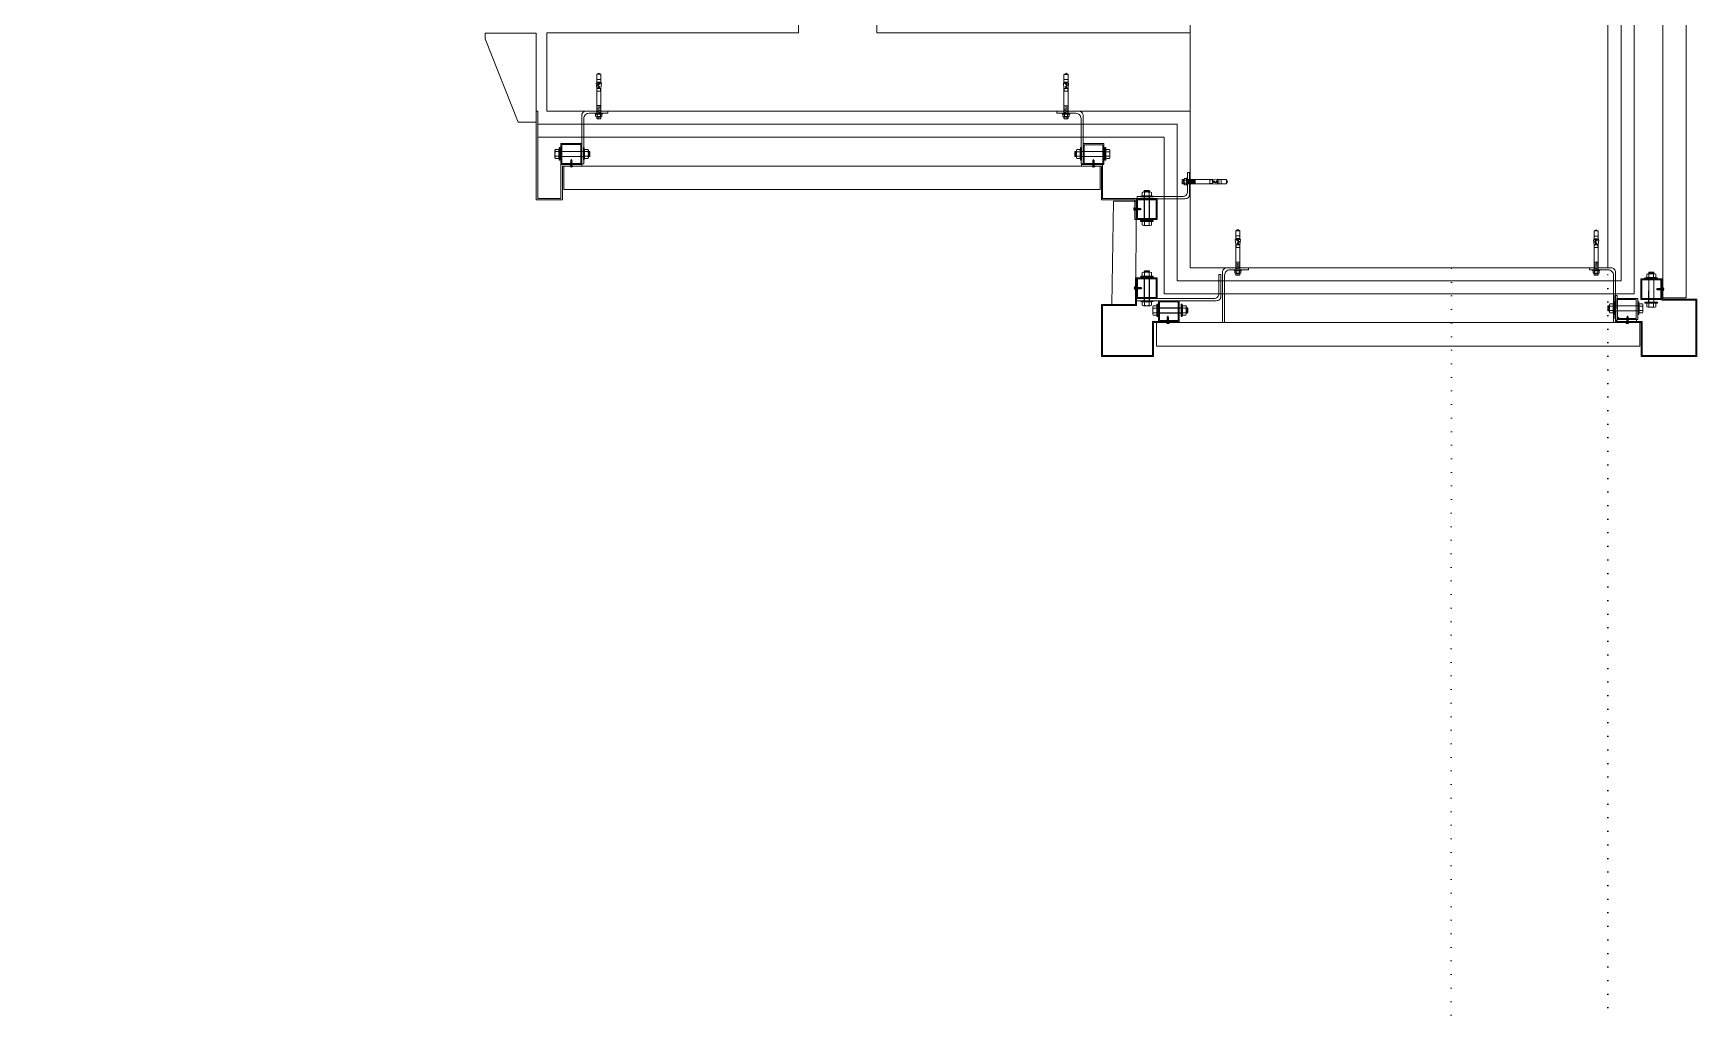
# Model space of a CAD drawing. Extents: x -1286 to 34975, y -230 to 6637.
# Drawn here: x 32089.3 to 32407.8, y 2985.6 to 3172.4 of the extents above; entities that cross this region are included whole.
import ezdxf

# ---------------------------------------------------------------- set-up
doc = ezdxf.new("R2010")
doc.units = 0
doc.header["$LTSCALE"] = 20
doc.linetypes.add('DOT2', pattern=[0.125, 0, -0.125])
doc.layers.get('0').update_dxf_attribs({"color": 9, "lineweight": 9})
for name, color, linetype, lineweight in [('00', 9, 'Continuous', 9), ('01', 9, 'Continuous', 9), ('06D', 9, 'Continuous', 9), ('10', 9, 'Continuous', 9), ('10A', 9, 'Continuous', 9), ('20', 9, 'DOT2', 9), ('33', 9, 'BATTING', 9)]:
    doc.layers.add(name, color=color, linetype=linetype, lineweight=lineweight)
doc.linetypes.add('BATTING', pattern='A,0.0001,-0.1,[134,ltypeshp.shx,S=0.1,R=0,X=-0.1,Y=0],-0.2,[134,ltypeshp.shx,S=0.1,R=180,X=0.1,Y=0],-0.1', length=0.4001)

# ---------------------------------------------------------------- blocks, each defined once
blk = doc.blocks.new('p-kolon-80x80-vw')
at = {"layer": '01'}
blk.add_lwpolyline([(-40, -40), (-40, 40), (40, 40), (40, -40)], close=True, dxfattribs=at)
blk = doc.blocks.new('cxvxv')
for p, q in [((-21988.4, 8560.98, 0), (-21988.4, 8560.32, 0)), ((-21988.4, 8560.32, 0), (-21986.64, 8560.32, 0)), ((-21986.86, 8561.07, 0), (-21988.18, 8561.07, 0)), ((-21988.02, 8561.25, 0), (-21987.03, 8561.3, 0)), ((-21988.02, 8561.25, 0), (-21988, 8561.26, 0)), ((-21988, 8561.23, 0), (-21988.02, 8561.25, 0)), ((-21988.02, 8561.13, 0), (-21987.03, 8561.19, 0)), ((-21988.02, 8561.13, 0), (-21988, 8561.14, 0)), ((-21988, 8561.11, 0), (-21988.02, 8561.13, 0)), ((-21988.02, 8560.32, 0), (-21987.02, 8560.32, 0)), ((-21988.02, 8560.28, 0), (-21988.02, 8560.32, 0)), ((-21988.02, 8560.11, 0), (-21988.02, 8555.61, 0)), ((-21988, 8561.3, 0), (-21987.94, 8561.35, 0)), ((-21988, 8561.26, 0), (-21988, 8561.3, 0)), ((-21988, 8561.14, 0), (-21988, 8561.23, 0)), ((-21988, 8561.07, 0), (-21988, 8561.11, 0)), ((-21987.96, 8560.98, 0), (-21987.96, 8560.32, 0)), ((-21987.54, 8561.35, 0), (-21987.94, 8561.35, 0)), ((-21987.7, 8561.05, 0), (-21987.7, 8561.08, 0)), ((-21987.7, 8561.07, 0), (-21987.7, 8561.07, 0)), ((-21987.54, 8561.35, 0), (-21987.1, 8561.35, 0)), ((-21987.03, 8561.3, 0), (-21987.1, 8561.35, 0)), ((-21987.08, 8560.64, 0), (-21987.08, 8560.98, 0)), ((-21987.08, 8560.64, 0), (-21987.08, 8560.32, 0)), ((-21987.06, 8560.32, 0), (-21987.06, 8560.28, 0)), ((-21987.06, 8555.61, 0), (-21987.06, 8560.11, 0)), ((-21987.05, 8561.32, 0), (-21987.03, 8561.3, 0)), ((-21987.03, 8561.3, 0), (-21987.05, 8561.28, 0)), ((-21987.03, 8561.3, 0), (-21987.05, 8561.29, 0)), ((-21987.05, 8561.28, 0), (-21987.05, 8561.2, 0)), ((-21987.05, 8561.2, 0), (-21987.03, 8561.19, 0)), ((-21987.03, 8561.19, 0), (-21987.05, 8561.17, 0)), ((-21987.05, 8561.17, 0), (-21987.05, 8561.08, 0)), ((-21987.05, 8561.08, 0), (-21987.03, 8561.07, 0)), ((-21987.02, 8560.32, 0), (-21987.02, 8560.28, 0)), ((-21987.02, 8555.61, 0), (-21987.02, 8560.11, 0)), ((-21986.64, 8560.32, 0), (-21986.64, 8560.98, 0)), ((-21988.4, 8555.4, 0), (-21986.64, 8555.4, 0)), ((-21988.4, 8554.74, 0), (-21988.4, 8555.4, 0)), ((-21986.86, 8554.65, 0), (-21988.17, 8554.65, 0)), ((-21988.02, 8555.44, 0), (-21988.02, 8555.4, 0)), ((-21988.02, 8555.4, 0), (-21987.02, 8555.4, 0)), ((-21987.96, 8554.74, 0), (-21987.96, 8555.4, 0)), ((-21987.08, 8555.08, 0), (-21987.08, 8555.4, 0)), ((-21987.08, 8555.08, 0), (-21987.08, 8554.74, 0)), ((-21987.06, 8555.4, 0), (-21987.06, 8555.44, 0)), ((-21987.02, 8555.4, 0), (-21987.02, 8555.44, 0)), ((-21986.64, 8555.4, 0), (-21986.64, 8554.74, 0))]:
    blk.add_line(p, q)
at = {"elevation": 0}
for points in [[(-21986.3, 8560.11), (-21988.7, 8560.11), (-21988.7, 8560.28), (-21986.3, 8560.28)], [(-21986.3, 8555.61), (-21988.7, 8555.61), (-21988.7, 8555.44), (-21986.3, 8555.44)]]:
    blk.add_lwpolyline(points, close=True, dxfattribs=at)
for points in [[(-21987.98, 8560.28), (-21987.98, 8560.32)], [(-21987.98, 8560.11), (-21987.98, 8555.61)], [(-21987.98, 8555.44), (-21987.98, 8555.4)]]:
    blk.add_lwpolyline(points, dxfattribs=at)
for centre, radius, start, end in [((-21988.18, 8560.75, 0), 0.315, 45.8497, 134.1503), ((-21987.52, 8559.95, 0), 1.12, 66.8701, 113.1299), ((-21987.52, 8559.95, 0), 1.12, 66.8701, 113.1299), ((-21986.86, 8560.76, 0), 0.313, 45.449, 134.551), ((-21988.18, 8554.97, 0), 0.315, 225.8497, 314.1503), ((-21987.52, 8555.77, 0), 1.12, 246.8701, 293.1299), ((-21987.52, 8555.77, 0), 1.12, 246.8701, 293.1299), ((-21986.86, 8554.96, 0), 0.313, 225.449, 314.551)]:
    blk.add_arc(centre, radius, start, end)
blk = doc.blocks.new('VIDA')
for p, q in [((-18072, 6523.9), (-18071.9, 6524)), ((-18071.9, 6523.8), (-18072, 6523.9)), ((-18071.9, 6524), (-18070.1, 6524.7)), ((-18069.6, 6522.9), (-18071.9, 6523.8)), ((-18069.7, 6524.9), (-18070.6, 6523.2)), ((-18070.6, 6523.2), (-18070.1, 6524.7)), ((-18070.1, 6524.7), (-18069.9, 6525.1)), ((-18069.9, 6525.1), (-18070.1, 6524.1)), ((-18070.1, 6524.1), (-18070, 6524.3)), ((-18070, 6524.3), (-18069.8, 6525.1)), ((-18069.9, 6525.1), (-18069.8, 6525.1)), ((-18069.8, 6525.1), (-18069.7, 6524.9)), ((-18069.7, 6524.9), (-18069.3, 6525)), ((-18069.6, 6522.8), (-18069.1, 6525)), ((-18069.6, 6522.8), (-18069.6, 6522.9)), ((-18069.4, 6522.4), (-18069.6, 6522.8)), ((-18068.9, 6525.3), (-18069.4, 6522.4)), ((-18069.3, 6522.4), (-18069.4, 6522.4)), ((-18069.3, 6522.4), (-18068.9, 6525.3)), ((-18069.3, 6525), (-18069.1, 6525)), ((-18069.1, 6522.8), (-18069.3, 6522.4)), ((-18069.1, 6525), (-18068.9, 6525.3)), ((-18068.7, 6522.8), (-18069.1, 6522.8)), ((-18068.9, 6525.3), (-18068.9, 6525.3)), ((-18068.9, 6525.3), (-18068.7, 6525)), ((-18068.7, 6522.8), (-18068.2, 6525)), ((-18068.7, 6525), (-18068.2, 6525)), ((-18068.5, 6522.4), (-18068.7, 6522.8)), ((-18068, 6525.3), (-18068.5, 6522.4)), ((-18068.4, 6522.4), (-18068.5, 6522.4)), ((-18068.4, 6522.4), (-18067.9, 6525.3)), ((-18068.2, 6522.8), (-18068.4, 6522.4)), ((-18068.2, 6522.8), (-18068.4, 6522.4)), ((-18068.2, 6525), (-18068, 6525.3)), ((-18067.7, 6525), (-18068.2, 6522.8)), ((-18067.7, 6522.8), (-18068.2, 6522.8)), ((-18067.9, 6525.3), (-18068, 6525.3)), ((-18067.9, 6525.3), (-18067.7, 6525)), ((-18067.7, 6522.8), (-18067.2, 6525)), ((-18067.7, 6525), (-18067.2, 6525)), ((-18067.5, 6522.4), (-18067.7, 6522.8)), ((-18067, 6525.3), (-18067.5, 6522.4)), ((-18067.4, 6522.4), (-18067.5, 6522.4)), ((-18067.4, 6522.4), (-18066.9, 6525.3)), ((-18067.2, 6522.8), (-18067.4, 6522.4)), ((-18067.2, 6522.8), (-18067.4, 6522.4)), ((-18067.2, 6525), (-18067, 6525.3)), ((-18066.7, 6525), (-18067.2, 6522.8)), ((-18066.7, 6522.8), (-18067.2, 6522.8)), ((-18066.9, 6525.3), (-18067, 6525.3)), ((-18066.9, 6525.3), (-18066.7, 6525)), ((-18066.3, 6525), (-18066.7, 6525)), ((-18066.7, 6522.8), (-18066.3, 6525)), ((-18066.5, 6522.4), (-18066.7, 6522.8)), ((-18066.1, 6525.3), (-18066.5, 6522.4)), ((-18066.5, 6522.4), (-18066, 6525.3)), ((-18066.3, 6522.8), (-18066.5, 6522.4)), ((-18066.3, 6522.8), (-18066.5, 6522.4)), ((-18066.5, 6522.4), (-18066.5, 6522.4)), ((-18066.3, 6525), (-18066.1, 6525.3)), ((-18065.8, 6525), (-18066.3, 6522.8)), ((-18066.3, 6522.8), (-18065.8, 6522.8)), ((-18066, 6525.3), (-18066.1, 6525.3)), ((-18066, 6525.3), (-18065.8, 6525)), ((-18065.8, 6522.8), (-18065.3, 6525)), ((-18065.8, 6525), (-18065.3, 6525)), ((-18065.6, 6522.4), (-18065.8, 6522.8)), ((-18065.1, 6525.3), (-18065.6, 6522.4)), ((-18065.5, 6522.4), (-18065.6, 6522.4)), ((-18065.5, 6522.4), (-18065, 6525.3)), ((-18065.3, 6522.8), (-18065.5, 6522.4)), ((-18065.3, 6522.8), (-18065.5, 6522.4)), ((-18065.3, 6525), (-18065.1, 6525.3)), ((-18064.8, 6525), (-18065.3, 6522.8)), ((-18064.8, 6522.8), (-18065.3, 6522.8)), ((-18065.1, 6525.3), (-18065, 6525.3)), ((-18065, 6525.3), (-18064.8, 6525)), ((-18064.8, 6525), (-18064.3, 6525)), ((-18064.8, 6522.8), (-18064.3, 6525)), ((-18064.6, 6522.4), (-18064.8, 6522.8)), ((-18064.1, 6525.3), (-18064.6, 6522.4)), ((-18064.5, 6522.4), (-18064.6, 6522.4)), ((-18064.5, 6522.4), (-18064, 6525.3)), ((-18064.3, 6522.8), (-18064.5, 6522.4)), ((-18064.3, 6522.8), (-18064.5, 6522.4)), ((-18064.3, 6525), (-18064.1, 6525.3)), ((-18063.8, 6525), (-18064.3, 6522.8)), ((-18063.8, 6522.8), (-18064.3, 6522.8)), ((-18064, 6525.3), (-18064.1, 6525.3)), ((-18064, 6525.3), (-18063.8, 6525)), ((-18063.8, 6522.8), (-18062, 6525)), ((-18062, 6525), (-18063.8, 6525)), ((-18063.6, 6522.4), (-18063.8, 6522.8)), ((-18063.6, 6522.4), (-18061.7, 6525.3)), ((-18061.8, 6525.3), (-18063.6, 6522.4)), ((-18062, 6522.8), (-18063.6, 6522.4)), ((-18062, 6522.8), (-18063.6, 6522.4)), ((-18063.6, 6522.4), (-18063.6, 6522.4)), ((-18061.5, 6525), (-18063.4, 6522.8)), ((-18063.4, 6522.8), (-18061.5, 6522.8)), ((-18061.7, 6525.3), (-18063.2, 6525.3)), ((-18062.7, 6522.4), (-18061.5, 6522.8)), ((-18062.6, 6522.4), (-18062.1, 6525.3)), ((-18062.4, 6522.8), (-18062.6, 6522.4)), ((-18062.4, 6522.8), (-18062.6, 6522.4)), ((-18062.6, 6522.4), (-18061.3, 6522.4)), ((-18062.4, 6525), (-18062.2, 6525.3)), ((-18061.5, 6525), (-18062.4, 6525)), ((-18061.5, 6522.8), (-18062.4, 6525)), ((-18061.9, 6525), (-18062.4, 6522.8)), ((-18061.9, 6522.8), (-18062.4, 6522.8)), ((-18062.2, 6525.3), (-18062.1, 6525.3)), ((-18062.2, 6525.3), (-18061.3, 6522.4)), ((-18062.1, 6525.3), (-18061.9, 6525)), ((-18062, 6525), (-18061.8, 6525.3)), ((-18061.9, 6525), (-18061.4, 6525)), ((-18061.9, 6522.8), (-18061.4, 6525)), ((-18061.7, 6522.4), (-18061.9, 6522.8)), ((-18061.2, 6525.3), (-18061.7, 6522.4)), ((-18061.7, 6525.3), (-18061.5, 6525)), ((-18061.6, 6522.4), (-18061.7, 6522.4)), ((-18061.6, 6522.4), (-18061.2, 6525.3)), ((-18061.4, 6522.8), (-18061.6, 6522.4)), ((-18061.4, 6522.8), (-18061.6, 6522.4)), ((-18061.4, 6525), (-18061.2, 6525.3)), ((-18061, 6525), (-18061.4, 6522.8)), ((-18060.9, 6522.8), (-18061.4, 6522.8)), ((-18061.2, 6525.3), (-18061, 6525)), ((-18061.2, 6525.3), (-18061.2, 6525.3)), ((-18061, 6525), (-18060.5, 6525)), ((-18060.9, 6522.8), (-18060.5, 6525)), ((-18060.7, 6522.4), (-18060.9, 6522.8)), ((-18060.7, 6522.4), (-18060.2, 6525.3)), ((-18060.3, 6525.3), (-18060.7, 6522.4)), ((-18060.5, 6522.8), (-18060.7, 6522.4)), ((-18060.5, 6522.8), (-18060.7, 6522.4)), ((-18060.7, 6522.4), (-18060.7, 6522.4)), ((-18060.5, 6525), (-18060.3, 6525.3)), ((-18060, 6525), (-18060.5, 6522.8)), ((-18060.5, 6522.8), (-18060, 6522.8)), ((-18060.3, 6525.3), (-18060.2, 6525.3)), ((-18060.2, 6525.3), (-18060, 6525)), ((-18060, 6525), (-18059.5, 6525)), ((-18060, 6522.8), (-18059.5, 6525)), ((-18059.8, 6522.4), (-18060, 6522.8)), ((-18059.3, 6525.3), (-18059.8, 6522.4)), ((-18059.7, 6522.4), (-18059.8, 6522.4)), ((-18059.7, 6522.4), (-18059.2, 6525.3)), ((-18059.5, 6522.8), (-18059.7, 6522.4)), ((-18059.5, 6522.8), (-18059.7, 6522.4)), ((-18059.5, 6525), (-18059.3, 6525.3)), ((-18059.2, 6524), (-18059.5, 6522.8)), ((-18059.5, 6522.8), (-18059.2, 6522.8)), ((-18059.3, 6525.3), (-18059.2, 6525.3)), ((-18058.1, 6526.6), (-18059.2, 6526.6)), ((-18059.2, 6521.2), (-18059.2, 6526.6)), ((-18058.1, 6521.2), (-18059.2, 6521.2))]:
    blk.add_line(p, q)
for points in [[(-18068.7, 6525), (-18069.1, 6522.8)], [(-18057.2, 6524.3), (-18057.5, 6524), (-18057.5, 6523.8), (-18057.2, 6523.5)]]:
    blk.add_lwpolyline(points)
for centre, start, end in [((-18062.4, 6523.6), 7.5095, 35.2427), ((-18062.4, 6524.2), 324.7573, 352.4905)]:
    blk.add_arc(centre, 5.21, start, end)
blk = doc.blocks.new('çelik dübel')
at = {"ltscale": 7}
for p, q in [((-87.2, -2), (-85, 2)), ((-85, -6), (-85, 2)), ((-68, 2), (-85, 2)), ((-75, -6), (-75, 2)), ((-70, -6), (-70, 2)), ((-68, 3), (-58, 2)), ((-68, -7), (-68, 3)), ((-58, -6), (-58, 2)), ((-8.5, 2), (-58, 2)), ((-53, 1.5), (-58, 1.5)), ((-53, -6), (-53, 2)), ((-25, -6), (-25, 2)), ((-25, -6), (-23.9, 2)), ((-23, -6), (-21.9, 2)), ((-21, -6), (-19.9, 2)), ((-19, -6), (-17.9, 2)), ((-17, -6), (-15.9, 2)), ((-85, -6), (-87.2, -2)), ((-68, -6), (-85, -6)), ((-68, -7), (-58, -6)), ((-53, -5.5), (-58, -5.5)), ((-8.5, -6), (-58, -6))]:
    blk.add_line(p, q, dxfattribs=at)
for p, q in [((-15, -6), (-13.9, 2)), ((-13, -6), (-11.9, 2)), ((-11, -6), (-10, 1.1)), ((-10, -9), (-10, 5)), ((-9, 5), (-10, 5)), ((-10, 3), (-10, 5)), ((-9, -9), (-9, 5)), ((-8.5, 2), (-8.5, 3)), ((-8.5, -4), (-8.5, 0)), ((-5, 4), (-7.5, 4)), ((-5, 1), (-7.5, 1)), ((-4, 2), (-4, 3)), ((-1, 2), (-4, 2)), ((-4, -4), (-4, 0)), ((-3, -6), (-1.9, 2)), ((-1, -6), (0, 1.1)), ((0, -5), (0, 1)), ((-10, -7), (-10, -9.1)), ((-9, -9), (-10, -9)), ((-8.5, -6), (-8.5, -7)), ((-5, -5), (-7.5, -5)), ((-5, -8), (-7.5, -8)), ((-4, -6), (-4, -7)), ((-1, -6), (-4, -6))]:
    blk.add_line(p, q)
for points in [[(-68, 0.6), (-67.4, 0.4), (-67, 0.1), (-66.6, -0.3), (-66.2, -0.8), (-65.9, -1.3), (-65.7, -1.9), (-65.4, -2.3), (-65.2, -2.8), (-65, -3.1), (-64.8, -3.3), (-64.6, -3.5), (-64.4, -3.6), (-64.2, -3.5), (-63.9, -3.5), (-63.7, -3.3), (-63.5, -3.1), (-63.2, -2.9), (-62.9, -2.6), (-62.7, -2.3), (-62.4, -2), (-62.1, -1.7), (-61.9, -1.4), (-61.6, -1.1), (-61.4, -0.9), (-61.2, -0.7), (-61, -0.6), (-60.8, -0.5), (-60.6, -0.5), (-60.4, -0.5), (-60.3, -0.7), (-60.1, -0.9), (-59.9, -1.1), (-59.8, -1.5), (-59.6, -1.9), (-59.4, -2.3), (-59.2, -2.7), (-58.9, -3), (-58.7, -3.3), (-58.4, -3.5), (-58, -3.5)], [(-68, -0.5), (-68, -0.5), (-67.9, -0.5), (-67.9, -0.5), (-67.8, -0.5), (-67.8, -0.6), (-67.7, -0.6), (-67.7, -0.6), (-67.6, -0.7), (-67.6, -0.7), (-67.6, -0.8), (-67.5, -0.8), (-67.5, -0.8), (-67.5, -0.9), (-67.4, -0.9), (-67.4, -0.9), (-67.3, -1), (-67.3, -1), (-67.3, -1.1), (-67.2, -1.1), (-67.2, -1.2), (-67.2, -1.2), (-67.1, -1.3), (-67.1, -1.3), (-67.1, -1.4), (-67, -1.4), (-67, -1.5), (-67, -1.5), (-66.9, -1.6), (-66.9, -1.6), (-66.9, -1.7), (-66.9, -1.7), (-66.8, -1.8), (-66.8, -1.9), (-66.8, -1.9), (-66.7, -2), (-66.7, -2), (-66.7, -2.1), (-66.6, -2.2), (-66.6, -2.2), (-66.6, -2.3), (-66.6, -2.3), (-66.5, -2.4), (-66.5, -2.5), (-66.5, -2.5), (-66.4, -2.6), (-66.4, -2.7), (-66.4, -2.7), (-66.3, -2.8), (-66.3, -2.8), (-66.3, -2.9), (-66.3, -3), (-66.2, -3), (-66.2, -3.1), (-66.2, -3.1), (-66.1, -3.2), (-66.1, -3.2), (-66.1, -3.3), (-66, -3.4), (-66, -3.4), (-66, -3.5), (-65.9, -3.5), (-65.9, -3.6), (-65.9, -3.6), (-65.8, -3.7), (-65.8, -3.7), (-65.7, -3.8), (-65.7, -3.8), (-65.7, -3.9), (-65.6, -3.9), (-65.6, -4), (-65.5, -4), (-65.5, -4.1), (-65.4, -4.1), (-65.4, -4.1), (-65.3, -4.2), (-65.3, -4.2), (-65.2, -4.3), (-65.2, -4.3), (-65.1, -4.3), (-65, -4.4), (-65, -4.4), (-64.9, -4.4), (-64.9, -4.4), (-64.8, -4.5), (-64.7, -4.5), (-64.7, -4.5), (-64.6, -4.5), (-64.5, -4.5), (-64.5, -4.5), (-64.4, -4.5), (-64.3, -4.5), (-64.3, -4.5), (-64.2, -4.5), (-64.1, -4.5), (-64.1, -4.5), (-64, -4.5), (-64, -4.5), (-63.9, -4.5), (-63.8, -4.5), (-63.8, -4.5), (-63.7, -4.4), (-63.7, -4.4), (-63.6, -4.4), (-63.6, -4.4), (-63.5, -4.4), (-63.4, -4.3), (-63.4, -4.3), (-63.3, -4.3), (-63.3, -4.3), (-63.3, -4.2), (-63.2, -4.2), (-63.2, -4.2), (-63.1, -4.1), (-63.1, -4.1), (-63, -4.1), (-63, -4), (-62.9, -4), (-62.9, -4), (-62.9, -3.9), (-62.8, -3.9), (-62.8, -3.9), (-62.7, -3.8), (-62.7, -3.8), (-62.7, -3.8), (-62.6, -3.7), (-62.6, -3.7), (-62.5, -3.6), (-62.5, -3.6), (-62.5, -3.6), (-62.4, -3.5), (-62.4, -3.5), (-62.4, -3.5), (-62.3, -3.4), (-62.3, -3.4), (-62.2, -3.3), (-62.2, -3.3), (-62.2, -3.3), (-62.1, -3.2), (-62.1, -3.2), (-62.1, -3.1), (-62, -3.1), (-62, -3.1), (-62, -3), (-61.9, -3), (-61.9, -2.9), (-61.9, -2.9), (-61.8, -2.9), (-61.8, -2.8), (-61.7, -2.8), (-61.7, -2.7), (-61.7, -2.7), (-61.6, -2.6), (-61.6, -2.6), (-61.6, -2.6), (-61.5, -2.5), (-61.5, -2.5), (-61.5, -2.5), (-61.4, -2.4), (-61.4, -2.4), (-61.4, -2.3), (-61.3, -2.3), (-61.3, -2.3), (-61.3, -2.2), (-61.3, -2.2), (-61.2, -2.2), (-61.2, -2.1), (-61.2, -2.1), (-61.1, -2), (-61.1, -2), (-61.1, -2), (-61, -1.9), (-61, -1.9), (-61, -1.9), (-61, -1.9), (-60.9, -1.8), (-60.9, -1.8), (-60.9, -1.8), (-60.9, -1.8), (-60.9, -1.8), (-60.9, -1.7), (-60.8, -1.7), (-60.8, -1.7), (-60.8, -1.7), (-60.8, -1.7), (-60.8, -1.7), (-60.8, -1.8), (-60.7, -1.8), (-60.7, -1.8), (-60.7, -1.8), (-60.7, -1.9), (-60.7, -1.9), (-60.7, -1.9), (-60.6, -2), (-60.6, -2), (-60.6, -2.1), (-60.6, -2.1), (-60.6, -2.1), (-60.5, -2.2), (-60.5, -2.2), (-60.5, -2.3), (-60.5, -2.3), (-60.4, -2.4), (-60.4, -2.5), (-60.4, -2.5), (-60.4, -2.6), (-60.3, -2.6), (-60.3, -2.7), (-60.3, -2.7), (-60.3, -2.8), (-60.2, -2.8), (-60.2, -2.9), (-60.2, -3), (-60.1, -3), (-60.1, -3.1), (-60.1, -3.1), (-60, -3.2), (-60, -3.2), (-59.9, -3.3), (-59.9, -3.4), (-59.9, -3.4), (-59.8, -3.5), (-59.8, -3.5), (-59.7, -3.6), (-59.7, -3.6), (-59.6, -3.7), (-59.6, -3.8), (-59.5, -3.8), (-59.5, -3.9), (-59.4, -3.9), (-59.3, -4), (-59.3, -4), (-59.2, -4.1), (-59.1, -4.2), (-59, -4.2), (-58.9, -4.3), (-58.8, -4.3), (-58.6, -4.4), (-58.4, -4.4), (-58.2, -4.5), (-58, -4.5)]]:
    blk.add_lwpolyline(points)
for centre, start, end in [((-7.5, 3), 90, 180), ((-7.5, 2), 180, 270), ((-7.5, 0), 90, 180), ((-5, 3), 0, 90), ((-5, 2), 270, 0), ((-5, 0), 0, 90), ((-1, 1), 0, 90), ((-7.5, -4), 180, 270), ((-7.5, -6), 90, 180), ((-7.5, -7), 180, 270), ((-5, -4), 270, 0), ((-5, -6), 0, 90), ((-5, -7), 270, 0), ((-1, -5), 270, 0)]:
    blk.add_arc(centre, 1, start, end)
blk = doc.blocks.new('kjdol')
at = {"ltscale": 10, "elevation": -278.89}
blk.add_lwpolyline([(77394.12, 60089.89), (77403.28, 60089.89, 0.460237), (77404.18, 60090.79), (77404.18, 60094.89), (77403.78, 60094.89), (77403.78, 60091.29, -0.414214), (77402.78, 60090.29), (77394.12, 60090.29)], format="xyb", close=True, dxfattribs=at)
at = {"elevation": -249.79}
for points in [[(77397.97, 60089.9), (77397.97, 60085.9), (77393.97, 60085.9), (77393.97, 60089.9)], [(77397.77, 60089.7), (77397.77, 60086.1), (77394.17, 60086.1), (77394.17, 60089.7)]]:
    blk.add_lwpolyline(points, close=True, dxfattribs=at)
at = {"extrusion": (0, 0, -1), "xscale": 0.1000000000058208, "yscale": 0.1000000000058208, "zscale": -0.0999999999999091}
blk.add_blockref('çelik dübel', (-77402.74, 60093.36, 459.25), dxfattribs=at)
blk.add_blockref('cxvxv', (99383.5, 51530.11, -249.79))
at = {"xscale": 0.1000000000058208, "yscale": 0.1000000000058208, "zscale": 0.1000000000058208, "rotation": 180}
blk.add_blockref('VIDA', (75587.75, 60740.29, -249.79), dxfattribs=at)
blk = doc.blocks.new('catikatirevizepergole-krt')
for points in [[(9.48, 1999.77), (779.49, 1999.8), (779.5, 2338)], [(9.49, 1639.8), (809.49, 1639.8), (809.49, 2338)]]:
    blk.add_lwpolyline(points)

msp = doc.modelspace()

# ---------------------------------------------------------------- linework, layer by layer
at = {"layer": '00'}
msp.add_lwpolyline([(32005.84, 3887.5), (32005.84, 3377.5), (32200.84, 3377.5), (32250.84, 3377.5), (32250.84, 3172.5), (32310.84, 3172.5), (32310.84, 3157.5), (32187.64, 3157.5), (32187.64, 3172.5), (32235.84, 3172.5), (32235.84, 3362.5), (32035.84, 3362.5), (32035.84, 3172.5), (32074.04, 3172.5), (32074.04, 3157.5), (31958.54, 3157.5), (31958.54, 3172.5), (32020.84, 3172.5), (32020.84, 3362.5), (31990.84, 3362.5), (31990.84, 3887.5)], dxfattribs=at)
at = {"layer": '06D'}
msp.add_lwpolyline([(32185.94, 3152.5), (32305.84, 3152.5), (32305.84, 3122.5), (32395.84, 3122.5), (32395.84, 3389.26)], dxfattribs=at)
at = {"layer": '10'}
for points in [[(32185.64, 3172.43), (32175.84, 3172.43), (32175.84, 3171.37), (32182.14, 3155.43), (32185.64, 3155.43), (32185.64, 3172.37)], [(32300.54, 3125.6), (32300.54, 3121.6), (32304.54, 3121.6), (32304.54, 3125.6)], [(32304.34, 3125.4), (32304.34, 3121.8), (32300.74, 3121.8), (32300.74, 3125.4)], [(32397.14, 3125.41), (32397.14, 3121.41), (32401.14, 3121.41), (32401.14, 3125.41)], [(32397.34, 3125.21), (32397.34, 3121.61), (32400.94, 3121.61), (32400.94, 3125.21)], [(32392.57, 3121.6), (32396.57, 3121.6), (32396.58, 3117.6), (32392.58, 3117.6)], [(32308.75, 3121.2), (32304.75, 3121.2), (32304.75, 3117.2), (32308.75, 3117.2)], [(32308.55, 3121), (32304.95, 3121), (32304.94, 3117.4), (32308.54, 3117.4)], [(32392.67, 3121.4), (32396.27, 3121.4), (32396.27, 3117.8), (32392.67, 3117.8)]]:
    msp.add_lwpolyline(points, close=True, dxfattribs=at)
for points in [[(32300.54, 3121.2), (32315.84, 3121.2, 0.460237), (32316.74, 3122.1), (32316.74, 3126.2), (32316.34, 3126.2), (32316.34, 3122.6, -0.414214), (32315.34, 3121.6), (32300.54, 3121.6)], [(32317.04, 3117), (32317.04, 3126.6, -0.460237), (32317.94, 3127.5), (32322.04, 3127.5), (32322.04, 3127.1), (32318.44, 3127.1, 0.414214), (32317.44, 3126.1), (32317.44, 3117)], [(32392.29, 3117), (32392.29, 3126.6, 0.460237), (32391.39, 3127.5), (32387.29, 3127.5), (32387.29, 3127.1), (32390.89, 3127.1, -0.414214), (32391.89, 3126.1), (32391.89, 3117)], [(32396.29, 3117.2), (32393.08, 3117.2, -0.460546), (32392.18, 3118.1), (32392.18, 3122.2), (32392.58, 3122.2), (32392.58, 3118.6, 0.414214), (32393.58, 3117.6), (32396.29, 3117.6)]]:
    msp.add_lwpolyline(points, format="xyb", close=True, dxfattribs=at)
at = {"layer": '10A'}
for points in [[(32401.34, 3121.75), (32401.34, 3384.31), (32405.84, 3384.31), (32405.84, 3121.75), (32401.34, 3121.75)], [(32194.34, 3147.3), (32194.34, 3147), (32190.64, 3147), (32190.64, 3140.5), (32185.64, 3140.5), (32185.64, 3155.44), (32185.64, 3155.44), (32185.64, 3157.5), (32185.94, 3157.5), (32185.94, 3140.8), (32190.34, 3140.8), (32190.34, 3147.3), (32194.34, 3147.3)], [(32294.81, 3140.5), (32293.84, 3140.5), (32293.84, 3147), (32290.04, 3147), (32290.04, 3147.3), (32294.04, 3147.3), (32294.04, 3140.75), (32295.01, 3140.75), (32295.01, 3140.75), (32300.54, 3140.75), (32300.54, 3136.75), (32300.24, 3136.75), (32300.24, 3140.5), (32294.81, 3140.5), (32294.81, 3140.5)], [(32293.89, 3147), (32190.89, 3147), (32190.89, 3142.5), (32293.59, 3142.5), (32293.59, 3147)], [(32295.84, 3120.5), (32296.14, 3140.25), (32300.54, 3140.25), (32300.34, 3120.5), (32295.84, 3120.5)], [(32294.04, 3120.3), (32300.54, 3120.3), (32300.54, 3125.6), (32300.34, 3125.6), (32300.34, 3120.5), (32293.84, 3120.5), (32293.84, 3110.5), (32303.84, 3110.5), (32303.84, 3117), (32308.75, 3117), (32308.75, 3117.2), (32303.64, 3117.2), (32303.64, 3110.7), (32294.04, 3110.7), (32294.04, 3120.3)], [(32407.64, 3121.3), (32401.14, 3121.3), (32401.14, 3125.41), (32401.34, 3125.41), (32401.34, 3121.5), (32407.84, 3121.5), (32407.84, 3110.5), (32397.19, 3110.5), (32397.19, 3117), (32392.29, 3117), (32392.29, 3117.2), (32397.39, 3117.2), (32397.39, 3110.7), (32407.64, 3110.7), (32407.64, 3121.3)], [(32396.94, 3117), (32304.39, 3117), (32304.39, 3112.5), (32396.94, 3112.5), (32396.94, 3117)]]:
    msp.add_lwpolyline(points, dxfattribs=at)
at = {"layer": '20'}
msp.add_lwpolyline([(32390.84, 2819.36), (32390.84, 3127.5)], dxfattribs=at)
at = {"layer": '33', "ltscale": 0.2}
msp.add_lwpolyline([(32393.34, 3389.26), (32393.34, 3125), (32308.34, 3125), (32308.34, 3155), (32185.94, 3155)], dxfattribs=at)

# ---------------------------------------------------------------- block references
msp.add_blockref('p-kolon-80x80-vw', (32350.84, 3167.5))
at = {"layer": '10', "xscale": -1}
for name, p, rotation in [('kjdol', (-27895.56, -74246.67, 249.79), 270), ('cxvxv', (10407.52, -5424.18, 0), 359.9725710356572), ('cxvxv', (23759.56, 25110.95, 0), 269.9725710339925)]:
    msp.add_blockref(name, p, dxfattribs=dict(at, rotation=rotation))
at = {"layer": '10'}
for name, p, rotation in [('kjdol', (92380.23, -74246.68, 278.89), 90), ('cxvxv', (40941.66, 25111.35, 0), 90.02742896768534)]:
    msp.add_blockref(name, p, dxfattribs=dict(at, rotation=rotation))
for name, p in [('kjdol', (-45093.44, -56949.15, 249.79)), ('cxvxv', (54290.07, -5434.41, 0))]:
    msp.add_blockref(name, p, dxfattribs=at)
at = {"layer": '10', "extrusion": (0, 0, -1), "yscale": 0.1000000000058208}
for p, xscale, zscale, rotation in [((-32319.77, 3126.1), 0.1000000000058208, -0.0999999999999091, 270), ((-32388.78, 3126.07, 312.47), -0.1000000000058208, -0.1000000000058208, 90)]:
    msp.add_blockref('çelik dübel', p, dxfattribs=dict(at, xscale=xscale, zscale=zscale, rotation=rotation))
at = {"layer": '10'}
for p, xscale, yscale, zscale, rotation in [((30494.42, 3775.99), 0.1000000000058208, 0.1000000000058208, 0.1000000000058208, 180), ((34207.57, 3774.93), -0.1000000000058205, 0.1000000000058205, 0.1000000000021828, 179.9725710356573), ((32958.09, 1310.77), -0.1000000000058208, 0.1000000000058208, 0.1000000000021828, 89.97257103399262), ((31743.05, 1310.77), 0.1000000000058208, 0.1000000000058208, 0.1000000000058208, 270.0274289676853)]:
    msp.add_blockref('VIDA', p, dxfattribs=dict(at, xscale=xscale, yscale=yscale, zscale=zscale, rotation=rotation))
at = {"layer": '20'}
msp.add_blockref('catikatirevizepergole-krt', (31581.35, 789.5), dxfattribs=at)

doc.saveas('drawing.dxf')
